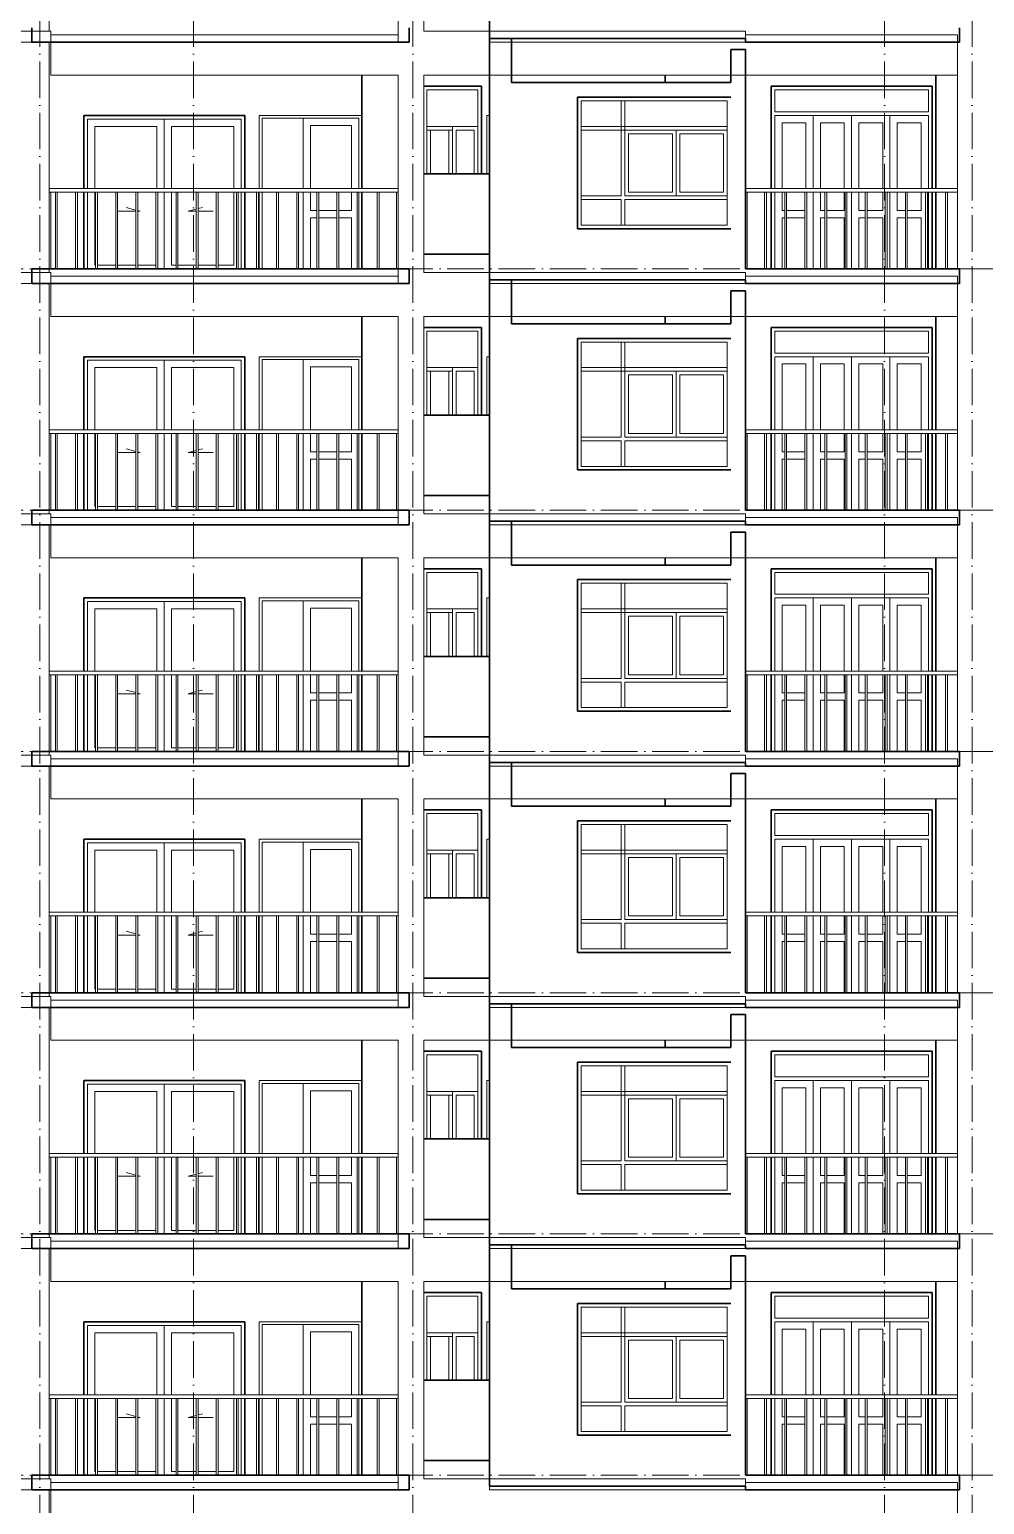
# Model space of a CAD drawing. Header units: millimetres. Extents: x -8482 to 130249, y -7482 to 93550.
# Drawn here: x 6207 to 19267, y 21500 to 41675 of the extents above; entities that cross this region are included whole.
import ezdxf

# ---------------------------------------------------------------- set-up
doc = ezdxf.new("R2010")
doc.units = ezdxf.units.MM
doc.linetypes.add('Grid Line', pattern=[14, 10, -2, 0, -2])
for name, color, linetype, lineweight in [('CUA', 31, 'Continuous', 9), ('NET CAT', 3, 'Continuous', 5), ('NET CATConcrete', 3, 'Continuous', 5), ('NET THAY 1', 41, 'Continuous', 5), ('NET THAY 2', 55, 'Continuous', 5), ('NET-THAY', 2, 'Continuous', 9), ('TRUC', 225, 'Continuous', 5)]:
    doc.layers.add(name, color=color, linetype=linetype, lineweight=lineweight)

# ---------------------------------------------------------------- blocks, each defined once
blk = doc.blocks.new('Railing - 25mm-77671-MẶT ĐỨNG TRỤC A-Q')
at = {"layer": 'NET THAY 2', "color": 90, "lineweight": 9}
for p, q in [((6562, 21900), (6562, 22950)), ((6587, 22950), (6587, 21900))]:
    blk.add_line(p, q, dxfattribs=at)
blk = doc.blocks.new('Railing - 25mm-V296-MẶT ĐỨNG TRỤC A-Q')
at = {"layer": 'NET THAY 2', "color": 90, "lineweight": 9}
blk.add_line((6500, 22950), (6500, 21900), dxfattribs=at)
blk = doc.blocks.new('Railing - 25mm-V297-MẶT ĐỨNG TRỤC A-Q')
at = {"layer": 'NET THAY 2', "color": 90, "lineweight": 9}
blk.add_line((11225, 21900), (11225, 22950), dxfattribs=at)
blk = doc.blocks.new('Railing - Railing-4652-MẶT ĐỨNG TRỤC A-Q')
for name, p in [('Railing - 25mm-V296-MẶT ĐỨNG TRỤC A-Q', (0, 0)), ('Railing - 25mm-77671-MẶT ĐỨNG TRỤC A-Q', (0, 0)), ('Railing - 25mm-77671-MẶT ĐỨNG TRỤC A-Q', (275, 0)), ('Railing - 25mm-77671-MẶT ĐỨNG TRỤC A-Q', (550, 0)), ('Railing - 25mm-77671-MẶT ĐỨNG TRỤC A-Q', (825, 0)), ('Railing - 25mm-77671-MẶT ĐỨNG TRỤC A-Q', (1100, 0)), ('Railing - 25mm-77671-MẶT ĐỨNG TRỤC A-Q', (1375, 0)), ('Railing - 25mm-77671-MẶT ĐỨNG TRỤC A-Q', (1650, 0)), ('Railing - 25mm-77671-MẶT ĐỨNG TRỤC A-Q', (1925, 0)), ('Railing - 25mm-77671-MẶT ĐỨNG TRỤC A-Q', (2200, 0)), ('Railing - 25mm-77671-MẶT ĐỨNG TRỤC A-Q', (2475, 0)), ('Railing - 25mm-77671-MẶT ĐỨNG TRỤC A-Q', (2750, 0)), ('Railing - 25mm-77671-MẶT ĐỨNG TRỤC A-Q', (3025, 0)), ('Railing - 25mm-77671-MẶT ĐỨNG TRỤC A-Q', (3300, 0)), ('Railing - 25mm-77671-MẶT ĐỨNG TRỤC A-Q', (3575, 0)), ('Railing - 25mm-77671-MẶT ĐỨNG TRỤC A-Q', (3850, 0)), ('Railing - 25mm-77671-MẶT ĐỨNG TRỤC A-Q', (4125, 0)), ('Railing - 25mm-77671-MẶT ĐỨNG TRỤC A-Q', (4400, 0)), ('Railing - 25mm-V297-MẶT ĐỨNG TRỤC A-Q', (0, 0))]:
    blk.add_blockref(name, p)
blk = doc.blocks.new('Top Rail Type - Top Rail_Internal_-4653-MẶT ĐỨNG TRỤC A-Q')
at = {"layer": 'NET THAY 1', "color": 90, "lineweight": 9}
for p, q in [((11250, 23000), (6475, 23000)), ((6475, 22950), (11250, 22950))]:
    blk.add_line(p, q, dxfattribs=at)
blk = doc.blocks.new('CUA SAN PHOI LUA - CUA SAN PHOI LUA-163518-MẶT ĐỨNG TRỤC A-Q')
at = {"layer": 'CUA', "color": 90}
for p, q in [((9350, 24000), (9350, 23000)), ((10750, 24000), (9350, 24000)), ((9390, 23960), (9390, 23000)), ((9390, 23960), (10710, 23960)), ((9950, 23000), (9950, 23960)), ((10050, 23860), (10610, 23860)), ((10050, 23860), (10050, 23000)), ((10610, 23000), (10610, 23860)), ((10710, 23960), (10710, 23000)), ((9350, 22950), (9350, 21900)), ((9390, 22950), (9390, 21900)), ((9950, 21900), (9950, 22950)), ((10050, 22950), (10050, 22700)), ((10610, 22700), (10610, 22950)), ((10050, 22700), (10137, 22700)), ((10050, 22600), (10050, 21900)), ((10137, 22600), (10050, 22600)), ((10162, 22700), (10412, 22700)), ((10412, 22600), (10162, 22600)), ((10437, 22700), (10610, 22700)), ((10610, 22600), (10437, 22600)), ((10610, 21900), (10610, 22600))]:
    blk.add_line(p, q, dxfattribs=at)
blk = doc.blocks.new('CUA LO GIA _LUA_ - CUA LO GIA _LUA_-78615-MẶT ĐỨNG TRỤC A-Q')
at = {"layer": 'CUA', "color": 90}
for p, q in [((9150, 24000), (6950, 24000)), ((6950, 23000), (6950, 24000)), ((8050, 23950), (7000, 23950)), ((7000, 23000), (7000, 23950)), ((7000, 23950), (7000, 23000)), ((7000, 23950), (9100, 23950)), ((7100, 23850), (7100, 23000)), ((7100, 23850), (7950, 23850)), ((7950, 23000), (7950, 23850)), ((8050, 23950), (8050, 23000)), ((8150, 23850), (9000, 23850)), ((8150, 23850), (8150, 23000)), ((9000, 23000), (9000, 23850)), ((9100, 23000), (9100, 23950)), ((9150, 24000), (9150, 23000)), ((6950, 21900), (6950, 22950)), ((7000, 21900), (7000, 22950)), ((7000, 22950), (7000, 21900)), ((7100, 22950), (7100, 21950)), ((8050, 22950), (8050, 21900)), ((8150, 22950), (8150, 21950)), ((9000, 21950), (9000, 22950)), ((9100, 21900), (9100, 22950)), ((9150, 22950), (9150, 21900)), ((7382, 22689), (7387, 22689)), ((7412, 22689), (7662, 22689)), ((7662, 22705), (7529, 22740)), ((7722, 22689), (7687, 22698)), ((7687, 22689), (7722, 22689)), ((8378, 22689), (8487, 22718)), ((8487, 22689), (8378, 22689)), ((8512, 22725), (8571, 22740)), ((8718, 22689), (8512, 22689)), ((7100, 21950), (7112, 21950)), ((7137, 21950), (7387, 21950)), ((7412, 21950), (7662, 21950)), ((7687, 21950), (7937, 21950)), ((8150, 21950), (8212, 21950)), ((8237, 21950), (8487, 21950)), ((8512, 21950), (8762, 21950)), ((8787, 21950), (9000, 21950))]:
    blk.add_line(p, q, dxfattribs=at)
blk = doc.blocks.new('CUA LO GIA - DB6-V300-MẶT ĐỨNG TRỤC A-Q')
at = {"layer": 'CUA', "color": 90}
for p, q in [((18550, 24400), (16350, 24400)), ((16350, 24400), (16350, 23000)), ((16400, 24050), (16400, 24350)), ((16400, 24350), (18500, 24350)), ((18500, 24350), (18500, 24050)), ((18550, 23000), (18550, 24400)), ((18500, 24050), (16400, 24050)), ((16400, 24000), (18500, 24000)), ((16400, 23000), (16400, 24000)), ((16500, 23900), (16500, 23000)), ((16500, 23900), (16825, 23900)), ((16825, 23000), (16825, 23900)), ((16925, 23000), (16925, 24000)), ((17450, 24000), (16925, 24000)), ((17025, 23900), (17350, 23900)), ((17025, 23900), (17025, 23000)), ((17350, 23000), (17350, 23900)), ((17450, 24000), (17450, 23000)), ((17975, 24000), (17450, 24000)), ((17450, 23000), (17450, 24000)), ((17550, 23900), (17550, 23000)), ((17550, 23900), (17875, 23900)), ((17875, 23000), (17875, 23900)), ((17975, 24000), (17975, 23000)), ((18075, 23900), (18400, 23900)), ((18075, 23900), (18075, 23000)), ((18400, 23000), (18400, 23900)), ((18500, 24000), (18500, 23000)), ((16350, 22950), (16350, 21900)), ((16400, 21900), (16400, 22950)), ((16500, 22950), (16500, 22700)), ((16925, 21900), (16925, 22950)), ((17025, 22950), (17025, 22700)), ((17350, 22700), (17350, 22950)), ((17450, 22950), (17450, 21900)), ((17450, 21900), (17450, 22950)), ((17550, 22950), (17550, 22700)), ((17875, 22700), (17875, 22950)), ((17975, 22950), (17975, 21900)), ((18075, 22950), (18075, 22700)), ((18400, 22700), (18400, 22950)), ((18500, 22950), (18500, 21900)), ((18550, 21900), (18550, 22950)), ((16500, 22700), (16536, 22700)), ((16536, 22600), (16500, 22600)), ((16500, 22600), (16500, 21900)), ((16561, 22700), (16811, 22700)), ((16811, 22600), (16561, 22600)), ((17025, 22700), (17086, 22700)), ((17025, 22600), (17025, 21900)), ((17086, 22600), (17025, 22600)), ((17111, 22700), (17350, 22700)), ((17350, 22600), (17111, 22600)), ((17350, 21900), (17350, 22600)), ((17550, 22700), (17636, 22700)), ((17636, 22600), (17550, 22600)), ((17550, 22600), (17550, 21900)), ((17661, 22700), (17875, 22700)), ((17875, 22600), (17661, 22600)), ((17875, 21900), (17875, 22600)), ((18075, 22700), (18186, 22700)), ((18075, 22600), (18075, 21900)), ((18186, 22600), (18075, 22600)), ((18211, 22700), (18400, 22700)), ((18400, 22600), (18211, 22600)), ((18400, 21900), (18400, 22600))]:
    blk.add_line(p, q, dxfattribs=at)
blk = doc.blocks.new('X-PHONG NGU 2 - X-PHONG NGU 2_Recovery_-201132-MẶT ĐỨNG TRỤC A-Q')
at = {"layer": 'CUA', "color": 90}
for p, q in [((13750, 24200), (15750, 24200)), ((13750, 24200), (13750, 22500)), ((14350, 24200), (14300, 24200)), ((14300, 22900), (14300, 24200)), ((14350, 24200), (14350, 22900)), ((15750, 22500), (15750, 24200)), ((15750, 23850), (13750, 23850)), ((13750, 23850), (13750, 23800)), ((15750, 23800), (15750, 23850)), ((13750, 23800), (15750, 23800)), ((14400, 23750), (14400, 22950)), ((14400, 23750), (15000, 23750)), ((15000, 22950), (15000, 23750)), ((15050, 22900), (15050, 23800)), ((15750, 23800), (15050, 23800)), ((15100, 23750), (15700, 23750)), ((15100, 23750), (15100, 22950)), ((15700, 22950), (15700, 23750)), ((15750, 23800), (15750, 22900)), ((13750, 22900), (14300, 22900)), ((13750, 22850), (13750, 22900)), ((14300, 22850), (13750, 22850)), ((14300, 22500), (14300, 22850)), ((14350, 22900), (15750, 22900)), ((14350, 22850), (14350, 22500)), ((15750, 22850), (14350, 22850)), ((14400, 22950), (15000, 22950)), ((15750, 22900), (15050, 22900)), ((15100, 22950), (15700, 22950)), ((15750, 22900), (15750, 22850)), ((13750, 22500), (15750, 22500)), ((14350, 22500), (14300, 22500))]:
    blk.add_line(p, q, dxfattribs=at)
blk = doc.blocks.new('X-PHONG NGU 1 - X-PHONG NGU 850-201135-MẶT ĐỨNG TRỤC A-Q')
at = {"layer": 'CUA', "color": 90}
for p, q in [((12390, 24400), (11600, 24400)), ((11640, 24350), (11640, 23200)), ((11640, 24350), (12340, 24350)), ((12340, 23200), (12340, 24350)), ((12390, 24400), (12390, 23200)), ((11640, 23850), (11990, 23850)), ((11990, 23200), (11990, 23850)), ((12340, 23850), (11990, 23850)), ((12340, 23850), (12340, 23200)), ((11640, 23800), (11990, 23800)), ((11690, 23800), (11690, 23200)), ((11690, 23800), (11940, 23800)), ((11940, 23200), (11940, 23800)), ((12040, 23800), (12290, 23800)), ((12040, 23800), (12040, 23200)), ((12290, 23200), (12290, 23800))]:
    blk.add_line(p, q, dxfattribs=at)
blk = doc.blocks.new('Railing - 25mm-V301-MẶT ĐỨNG TRỤC A-Q')
at = {"layer": 'NET THAY 2', "color": 90, "lineweight": 9}
for p, q in [((18736, 21900), (18736, 22950)), ((18761, 21900), (18761, 22950))]:
    blk.add_line(p, q, dxfattribs=at)
blk = doc.blocks.new('Railing - 25mm-V302-MẶT ĐỨNG TRỤC A-Q')
at = {"layer": 'NET THAY 2', "color": 90, "lineweight": 9}
blk.add_line((16024, 21900), (16024, 22950), dxfattribs=at)
blk = doc.blocks.new('Railing - Railing-227129-MẶT ĐỨNG TRỤC A-Q')
for name, p in [('Railing - 25mm-V302-MẶT ĐỨNG TRỤC A-Q', (0, 0)), ('Railing - 25mm-V301-MẶT ĐỨNG TRỤC A-Q', (-2475, 0)), ('Railing - 25mm-V301-MẶT ĐỨNG TRỤC A-Q', (-2200, 0)), ('Railing - 25mm-V301-MẶT ĐỨNG TRỤC A-Q', (-1925, 0)), ('Railing - 25mm-V301-MẶT ĐỨNG TRỤC A-Q', (-1650, 0)), ('Railing - 25mm-V301-MẶT ĐỨNG TRỤC A-Q', (-1375, 0)), ('Railing - 25mm-V301-MẶT ĐỨNG TRỤC A-Q', (-1100, 0)), ('Railing - 25mm-V301-MẶT ĐỨNG TRỤC A-Q', (-825, 0)), ('Railing - 25mm-V301-MẶT ĐỨNG TRỤC A-Q', (-550, 0)), ('Railing - 25mm-V301-MẶT ĐỨNG TRỤC A-Q', (-275, 0)), ('Railing - 25mm-V301-MẶT ĐỨNG TRỤC A-Q', (0, 0))]:
    blk.add_blockref(name, p)
blk = doc.blocks.new('Top Rail Type - Top Rail_Internal_-227130-MẶT ĐỨNG TRỤC A-Q')
at = {"layer": 'NET THAY 1', "color": 90, "lineweight": 9}
for p, q in [((18900, 23000), (16000, 23000)), ((18900, 22950), (16000, 22950))]:
    blk.add_line(p, q, dxfattribs=at)
blk = doc.blocks.new('CUA SAN PHOI LUA - CUA SAN PHOI LUA-201133-MẶT ĐỨNG TRỤC A-Q')
at = {"layer": 'CUA', "color": 90}
for p in [(12460, 23200), (12500, 24000)]:
    blk.add_line(p, (12460, 24000), dxfattribs=at)
blk = doc.blocks.new('ALC1807-ASCENT PLAZA-TANG DIEN HINH-TANG 5_rvt-1-MẶT ĐỨNG TRỤC A-Q')
at = {"layer": 'NET-THAY', "color": 50, "lineweight": 35}
for p, q in [((12800, 25050), (12500, 25050)), ((12500, 25050), (12500, 21750)), ((12800, 24450), (12800, 25050)), ((15800, 24450), (15800, 24900)), ((15800, 24900), (16000, 24900)), ((16000, 24900), (16000, 21900)), ((10750, 23000), (10750, 24550)), ((15800, 24450), (12800, 24450)), ((14900, 24450), (14900, 24550)), ((18600, 24550), (18600, 23000)), ((11600, 24400), (12390, 24400)), ((12390, 24400), (12390, 23200)), ((13700, 22450), (13700, 24250)), ((13700, 24250), (15800, 24250)), ((16350, 23000), (16350, 24400)), ((16350, 24400), (18550, 24400)), ((18550, 24400), (18550, 23000)), ((6950, 23000), (6950, 24000)), ((6950, 24000), (9150, 24000)), ((9150, 24000), (9150, 23000)), ((12500, 23200), (11600, 23200)), ((6950, 21900), (6950, 22950)), ((9150, 22950), (9150, 21900)), ((10750, 21900), (10750, 22950)), ((16350, 21900), (16350, 22950)), ((18550, 22950), (18550, 21900)), ((18600, 22950), (18600, 21900)), ((15800, 22450), (13700, 22450)), ((12500, 22100), (11600, 22100)), ((11400, 21900), (6240, 21900)), ((6240, 21900), (6240, 21700)), ((11400, 21700), (11400, 21900)), ((18925, 21900), (16000, 21900)), ((18925, 21700), (18925, 21900)), ((6240, 21700), (11400, 21700)), ((12500, 21750), (12800, 21750)), ((12800, 21750), (15800, 21750)), ((16000, 21750), (15800, 21750)), ((16000, 21750), (16000, 21700)), ((16000, 21700), (18925, 21700))]:
    blk.add_line(p, q, dxfattribs=at)
at = {"color": 50, "lineweight": 35}
for name in ['X-PHONG NGU 1 - X-PHONG NGU 850-201135-MẶT ĐỨNG TRỤC A-Q', 'CUA LO GIA - DB6-V300-MẶT ĐỨNG TRỤC A-Q', 'X-PHONG NGU 2 - X-PHONG NGU 2_Recovery_-201132-MẶT ĐỨNG TRỤC A-Q', 'CUA LO GIA _LUA_ - CUA LO GIA _LUA_-78615-MẶT ĐỨNG TRỤC A-Q', 'CUA SAN PHOI LUA - CUA SAN PHOI LUA-163518-MẶT ĐỨNG TRỤC A-Q', 'CUA SAN PHOI LUA - CUA SAN PHOI LUA-201133-MẶT ĐỨNG TRỤC A-Q', 'Top Rail Type - Top Rail_Internal_-4653-MẶT ĐỨNG TRỤC A-Q', 'Top Rail Type - Top Rail_Internal_-227130-MẶT ĐỨNG TRỤC A-Q', 'Railing - Railing-4652-MẶT ĐỨNG TRỤC A-Q', 'Railing - Railing-227129-MẶT ĐỨNG TRỤC A-Q']:
    blk.add_blockref(name, (0, 0), dxfattribs=at)
blk = doc.blocks.new('Railing - Railing-V310-MẶT ĐỨNG TRỤC A-Q')
for name, p in [('Railing - 25mm-V296-MẶT ĐỨNG TRỤC A-Q', (0, 3300)), ('Railing - 25mm-77671-MẶT ĐỨNG TRỤC A-Q', (0, 3300)), ('Railing - 25mm-77671-MẶT ĐỨNG TRỤC A-Q', (275, 3300)), ('Railing - 25mm-77671-MẶT ĐỨNG TRỤC A-Q', (550, 3300)), ('Railing - 25mm-77671-MẶT ĐỨNG TRỤC A-Q', (825, 3300)), ('Railing - 25mm-77671-MẶT ĐỨNG TRỤC A-Q', (1100, 3300)), ('Railing - 25mm-77671-MẶT ĐỨNG TRỤC A-Q', (1375, 3300)), ('Railing - 25mm-77671-MẶT ĐỨNG TRỤC A-Q', (1650, 3300)), ('Railing - 25mm-77671-MẶT ĐỨNG TRỤC A-Q', (1925, 3300)), ('Railing - 25mm-77671-MẶT ĐỨNG TRỤC A-Q', (2200, 3300)), ('Railing - 25mm-77671-MẶT ĐỨNG TRỤC A-Q', (2475, 3300)), ('Railing - 25mm-77671-MẶT ĐỨNG TRỤC A-Q', (2750, 3300)), ('Railing - 25mm-77671-MẶT ĐỨNG TRỤC A-Q', (3025, 3300)), ('Railing - 25mm-77671-MẶT ĐỨNG TRỤC A-Q', (3300, 3300)), ('Railing - 25mm-77671-MẶT ĐỨNG TRỤC A-Q', (3575, 3300)), ('Railing - 25mm-77671-MẶT ĐỨNG TRỤC A-Q', (3850, 3300)), ('Railing - 25mm-77671-MẶT ĐỨNG TRỤC A-Q', (4125, 3300)), ('Railing - 25mm-77671-MẶT ĐỨNG TRỤC A-Q', (4400, 3300)), ('Railing - 25mm-V297-MẶT ĐỨNG TRỤC A-Q', (0, 3300))]:
    blk.add_blockref(name, p)
blk = doc.blocks.new('Railing - Railing-V311-MẶT ĐỨNG TRỤC A-Q')
for name, p in [('Railing - 25mm-V302-MẶT ĐỨNG TRỤC A-Q', (0, 3300)), ('Railing - 25mm-V301-MẶT ĐỨNG TRỤC A-Q', (-2475, 3300)), ('Railing - 25mm-V301-MẶT ĐỨNG TRỤC A-Q', (-2200, 3300)), ('Railing - 25mm-V301-MẶT ĐỨNG TRỤC A-Q', (-1925, 3300)), ('Railing - 25mm-V301-MẶT ĐỨNG TRỤC A-Q', (-1650, 3300)), ('Railing - 25mm-V301-MẶT ĐỨNG TRỤC A-Q', (-1375, 3300)), ('Railing - 25mm-V301-MẶT ĐỨNG TRỤC A-Q', (-1100, 3300)), ('Railing - 25mm-V301-MẶT ĐỨNG TRỤC A-Q', (-825, 3300)), ('Railing - 25mm-V301-MẶT ĐỨNG TRỤC A-Q', (-550, 3300)), ('Railing - 25mm-V301-MẶT ĐỨNG TRỤC A-Q', (-275, 3300)), ('Railing - 25mm-V301-MẶT ĐỨNG TRỤC A-Q', (0, 3300))]:
    blk.add_blockref(name, p)
blk = doc.blocks.new('ALC1807-ASCENT PLAZA-TANG DIEN HINH-TANG 5_rvt-2-MẶT ĐỨNG TRỤC A-Q')
at = {"layer": 'NET-THAY', "color": 50, "lineweight": 35}
for p, q in [((12800, 28350), (12500, 28350)), ((12500, 28350), (12500, 25050)), ((12800, 27750), (12800, 28350)), ((15800, 27750), (15800, 28200)), ((15800, 28200), (16000, 28200)), ((16000, 28200), (16000, 25200)), ((10750, 26300), (10750, 27850)), ((14900, 27750), (14900, 27850)), ((18600, 27850), (18600, 26300)), ((11600, 27700), (12390, 27700)), ((12390, 27700), (12390, 26500)), ((15800, 27750), (12800, 27750)), ((16350, 26300), (16350, 27700)), ((16350, 27700), (18550, 27700)), ((18550, 27700), (18550, 26300)), ((13700, 25750), (13700, 27550)), ((13700, 27550), (15800, 27550)), ((6950, 26300), (6950, 27300)), ((6950, 27300), (9150, 27300)), ((9150, 27300), (9150, 26300)), ((12500, 26500), (11600, 26500)), ((6950, 25200), (6950, 26250)), ((9150, 26250), (9150, 25200)), ((10750, 25200), (10750, 26250)), ((16350, 25200), (16350, 26250)), ((18550, 26250), (18550, 25200)), ((18600, 26250), (18600, 25200)), ((15800, 25750), (13700, 25750)), ((12500, 25400), (11600, 25400)), ((11400, 25200), (6240, 25200)), ((6240, 25200), (6240, 25000)), ((11400, 25000), (11400, 25200)), ((12500, 25050), (12800, 25050)), ((12800, 25050), (15800, 25050)), ((16000, 25050), (15800, 25050)), ((18925, 25200), (16000, 25200)), ((16000, 25050), (16000, 25000)), ((18925, 25000), (18925, 25200)), ((6240, 25000), (11400, 25000)), ((16000, 25000), (18925, 25000))]:
    blk.add_line(p, q, dxfattribs=at)
at = {"color": 50, "lineweight": 35}
for name, p in [('X-PHONG NGU 1 - X-PHONG NGU 850-201135-MẶT ĐỨNG TRỤC A-Q', (0, 3300)), ('CUA LO GIA - DB6-V300-MẶT ĐỨNG TRỤC A-Q', (0, 3300)), ('X-PHONG NGU 2 - X-PHONG NGU 2_Recovery_-201132-MẶT ĐỨNG TRỤC A-Q', (0, 3300)), ('CUA LO GIA _LUA_ - CUA LO GIA _LUA_-78615-MẶT ĐỨNG TRỤC A-Q', (0, 3300)), ('CUA SAN PHOI LUA - CUA SAN PHOI LUA-163518-MẶT ĐỨNG TRỤC A-Q', (0, 3300)), ('CUA SAN PHOI LUA - CUA SAN PHOI LUA-201133-MẶT ĐỨNG TRỤC A-Q', (0, 3300)), ('Top Rail Type - Top Rail_Internal_-4653-MẶT ĐỨNG TRỤC A-Q', (0, 3300)), ('Railing - Railing-V310-MẶT ĐỨNG TRỤC A-Q', (0, 0)), ('Top Rail Type - Top Rail_Internal_-227130-MẶT ĐỨNG TRỤC A-Q', (0, 3300)), ('Railing - Railing-V311-MẶT ĐỨNG TRỤC A-Q', (0, 0))]:
    blk.add_blockref(name, p, dxfattribs=at)
blk = doc.blocks.new('ALC1807-ASCENT PLAZA-TANG DIEN HINH-TANG 5_rvt-3-MẶT ĐỨNG TRỤC A-Q')
at = {"layer": 'NET-THAY', "color": 50, "lineweight": 35}
for p, q in [((12800, 31650), (12500, 31650)), ((12500, 31650), (12500, 28350)), ((12800, 31050), (12800, 31650)), ((15800, 31050), (15800, 31500)), ((15800, 31500), (16000, 31500)), ((16000, 31500), (16000, 28500)), ((10750, 29600), (10750, 31150)), ((14900, 31050), (14900, 31150)), ((18600, 31150), (18600, 29600)), ((11600, 31000), (12390, 31000)), ((12390, 31000), (12390, 29800)), ((15800, 31050), (12800, 31050)), ((16350, 29600), (16350, 31000)), ((16350, 31000), (18550, 31000)), ((18550, 31000), (18550, 29600)), ((13700, 29050), (13700, 30850)), ((13700, 30850), (15800, 30850)), ((6950, 29600), (6950, 30600)), ((6950, 30600), (9150, 30600)), ((9150, 30600), (9150, 29600)), ((12500, 29800), (11600, 29800)), ((6950, 28500), (6950, 29550)), ((9150, 29550), (9150, 28500)), ((10750, 28500), (10750, 29550)), ((16350, 28500), (16350, 29550)), ((18550, 29550), (18550, 28500)), ((18600, 29550), (18600, 28500)), ((15800, 29050), (13700, 29050)), ((12500, 28700), (11600, 28700)), ((11400, 28500), (6240, 28500)), ((6240, 28500), (6240, 28300)), ((11400, 28300), (11400, 28500)), ((18925, 28500), (16000, 28500)), ((18925, 28300), (18925, 28500)), ((6240, 28300), (11400, 28300)), ((12500, 28350), (12800, 28350)), ((12800, 28350), (15800, 28350)), ((16000, 28350), (15800, 28350)), ((16000, 28350), (16000, 28300)), ((16000, 28300), (18925, 28300))]:
    blk.add_line(p, q, dxfattribs=at)
at = {"color": 50, "lineweight": 35}
for name, p in [('X-PHONG NGU 1 - X-PHONG NGU 850-201135-MẶT ĐỨNG TRỤC A-Q', (0, 6600)), ('CUA LO GIA - DB6-V300-MẶT ĐỨNG TRỤC A-Q', (0, 6600)), ('X-PHONG NGU 2 - X-PHONG NGU 2_Recovery_-201132-MẶT ĐỨNG TRỤC A-Q', (0, 6600)), ('CUA LO GIA _LUA_ - CUA LO GIA _LUA_-78615-MẶT ĐỨNG TRỤC A-Q', (0, 6600)), ('CUA SAN PHOI LUA - CUA SAN PHOI LUA-163518-MẶT ĐỨNG TRỤC A-Q', (0, 6600)), ('CUA SAN PHOI LUA - CUA SAN PHOI LUA-201133-MẶT ĐỨNG TRỤC A-Q', (0, 6600)), ('Top Rail Type - Top Rail_Internal_-4653-MẶT ĐỨNG TRỤC A-Q', (0, 6600)), ('Railing - Railing-V310-MẶT ĐỨNG TRỤC A-Q', (0, 3300)), ('Top Rail Type - Top Rail_Internal_-227130-MẶT ĐỨNG TRỤC A-Q', (0, 6600)), ('Railing - Railing-V311-MẶT ĐỨNG TRỤC A-Q', (0, 3300))]:
    blk.add_blockref(name, p, dxfattribs=at)
blk = doc.blocks.new('ALC1807-ASCENT PLAZA-TANG DIEN HINH-TANG 5_rvt-4-MẶT ĐỨNG TRỤC A-Q')
at = {"layer": 'NET-THAY', "color": 50, "lineweight": 35}
for p, q in [((12800, 34950), (12500, 34950)), ((12500, 34950), (12500, 31650)), ((12800, 34350), (12800, 34950)), ((15800, 34350), (15800, 34800)), ((15800, 34800), (16000, 34800)), ((16000, 34800), (16000, 31800)), ((10750, 32900), (10750, 34450)), ((11600, 34300), (12390, 34300)), ((12390, 34300), (12390, 33100)), ((15800, 34350), (12800, 34350)), ((14900, 34350), (14900, 34450)), ((16350, 32900), (16350, 34300)), ((16350, 34300), (18550, 34300)), ((18550, 34300), (18550, 32900)), ((18600, 34450), (18600, 32900)), ((13700, 32350), (13700, 34150)), ((13700, 34150), (15800, 34150)), ((6950, 32900), (6950, 33900)), ((6950, 33900), (9150, 33900)), ((9150, 33900), (9150, 32900)), ((12500, 33100), (11600, 33100)), ((6950, 31800), (6950, 32850)), ((9150, 32850), (9150, 31800)), ((10750, 31800), (10750, 32850)), ((16350, 31800), (16350, 32850)), ((18550, 32850), (18550, 31800)), ((18600, 32850), (18600, 31800)), ((15800, 32350), (13700, 32350)), ((12500, 32000), (11600, 32000)), ((11400, 31800), (6240, 31800)), ((6240, 31800), (6240, 31600)), ((11400, 31600), (11400, 31800)), ((18925, 31800), (16000, 31800)), ((18925, 31600), (18925, 31800)), ((6240, 31600), (11400, 31600)), ((12500, 31650), (12800, 31650)), ((12800, 31650), (15800, 31650)), ((16000, 31650), (15800, 31650)), ((16000, 31650), (16000, 31600)), ((16000, 31600), (18925, 31600))]:
    blk.add_line(p, q, dxfattribs=at)
at = {"color": 50, "lineweight": 35}
for name, p in [('X-PHONG NGU 1 - X-PHONG NGU 850-201135-MẶT ĐỨNG TRỤC A-Q', (0, 9900)), ('CUA LO GIA - DB6-V300-MẶT ĐỨNG TRỤC A-Q', (0, 9900)), ('X-PHONG NGU 2 - X-PHONG NGU 2_Recovery_-201132-MẶT ĐỨNG TRỤC A-Q', (0, 9900)), ('CUA LO GIA _LUA_ - CUA LO GIA _LUA_-78615-MẶT ĐỨNG TRỤC A-Q', (0, 9900)), ('CUA SAN PHOI LUA - CUA SAN PHOI LUA-163518-MẶT ĐỨNG TRỤC A-Q', (0, 9900)), ('CUA SAN PHOI LUA - CUA SAN PHOI LUA-201133-MẶT ĐỨNG TRỤC A-Q', (0, 9900)), ('Top Rail Type - Top Rail_Internal_-4653-MẶT ĐỨNG TRỤC A-Q', (0, 9900)), ('Top Rail Type - Top Rail_Internal_-227130-MẶT ĐỨNG TRỤC A-Q', (0, 9900)), ('Railing - Railing-V310-MẶT ĐỨNG TRỤC A-Q', (0, 6600)), ('Railing - Railing-V311-MẶT ĐỨNG TRỤC A-Q', (0, 6600))]:
    blk.add_blockref(name, p, dxfattribs=at)
blk = doc.blocks.new('ALC1807-ASCENT PLAZA-TANG DIEN HINH-TANG 5_rvt-5-MẶT ĐỨNG TRỤC A-Q')
at = {"layer": 'NET-THAY', "color": 50, "lineweight": 35}
for p, q in [((12800, 38250), (12500, 38250)), ((12500, 38250), (12500, 34950)), ((12800, 37650), (12800, 38250)), ((15800, 37650), (15800, 38100)), ((15800, 38100), (16000, 38100)), ((16000, 38100), (16000, 35100)), ((10750, 36200), (10750, 37750)), ((14900, 37650), (14900, 37750)), ((18600, 37750), (18600, 36200)), ((11600, 37600), (12390, 37600)), ((12390, 37600), (12390, 36400)), ((15800, 37650), (12800, 37650)), ((16350, 36200), (16350, 37600)), ((16350, 37600), (18550, 37600)), ((18550, 37600), (18550, 36200)), ((13700, 35650), (13700, 37450)), ((13700, 37450), (15800, 37450)), ((6950, 36200), (6950, 37200)), ((6950, 37200), (9150, 37200)), ((9150, 37200), (9150, 36200)), ((12500, 36400), (11600, 36400)), ((6950, 35100), (6950, 36150)), ((9150, 36150), (9150, 35100)), ((10750, 35100), (10750, 36150)), ((16350, 35100), (16350, 36150)), ((18550, 36150), (18550, 35100)), ((18600, 36150), (18600, 35100)), ((15800, 35650), (13700, 35650)), ((12500, 35300), (11600, 35300)), ((11400, 35100), (6240, 35100)), ((6240, 35100), (6240, 34900)), ((11400, 34900), (11400, 35100)), ((12500, 34950), (12800, 34950)), ((12800, 34950), (15800, 34950)), ((16000, 34950), (15800, 34950)), ((18925, 35100), (16000, 35100)), ((16000, 34950), (16000, 34900)), ((18925, 34900), (18925, 35100)), ((6240, 34900), (11400, 34900)), ((16000, 34900), (18925, 34900))]:
    blk.add_line(p, q, dxfattribs=at)
at = {"color": 50, "lineweight": 35}
for name, p in [('X-PHONG NGU 1 - X-PHONG NGU 850-201135-MẶT ĐỨNG TRỤC A-Q', (0, 13200)), ('CUA LO GIA - DB6-V300-MẶT ĐỨNG TRỤC A-Q', (0, 13200)), ('X-PHONG NGU 2 - X-PHONG NGU 2_Recovery_-201132-MẶT ĐỨNG TRỤC A-Q', (0, 13200)), ('CUA LO GIA _LUA_ - CUA LO GIA _LUA_-78615-MẶT ĐỨNG TRỤC A-Q', (0, 13200)), ('CUA SAN PHOI LUA - CUA SAN PHOI LUA-163518-MẶT ĐỨNG TRỤC A-Q', (0, 13200)), ('CUA SAN PHOI LUA - CUA SAN PHOI LUA-201133-MẶT ĐỨNG TRỤC A-Q', (0, 13200)), ('Top Rail Type - Top Rail_Internal_-4653-MẶT ĐỨNG TRỤC A-Q', (0, 13200)), ('Railing - Railing-V310-MẶT ĐỨNG TRỤC A-Q', (0, 9900)), ('Top Rail Type - Top Rail_Internal_-227130-MẶT ĐỨNG TRỤC A-Q', (0, 13200)), ('Railing - Railing-V311-MẶT ĐỨNG TRỤC A-Q', (0, 9900))]:
    blk.add_blockref(name, p, dxfattribs=at)
blk = doc.blocks.new('ALC1807-ASCENT PLAZA-TANG DIEN HINH-TANG 5_rvt-6-MẶT ĐỨNG TRỤC A-Q')
at = {"layer": 'NET-THAY', "color": 50, "lineweight": 35}
for p, q in [((12800, 41550), (12500, 41550)), ((12500, 41550), (12500, 38250)), ((12800, 40950), (12800, 41550)), ((15800, 40950), (15800, 41400)), ((15800, 41400), (16000, 41400)), ((16000, 41400), (16000, 38400)), ((10750, 39500), (10750, 41050)), ((14900, 40950), (14900, 41050)), ((18600, 41050), (18600, 39500)), ((11600, 40900), (12390, 40900)), ((12390, 40900), (12390, 39700)), ((15800, 40950), (12800, 40950)), ((16350, 39500), (16350, 40900)), ((16350, 40900), (18550, 40900)), ((18550, 40900), (18550, 39500)), ((13700, 38950), (13700, 40750)), ((13700, 40750), (15800, 40750)), ((6950, 39500), (6950, 40500)), ((6950, 40500), (9150, 40500)), ((9150, 40500), (9150, 39500)), ((12500, 39700), (11600, 39700)), ((6950, 38400), (6950, 39450)), ((9150, 39450), (9150, 38400)), ((10750, 38400), (10750, 39450)), ((16350, 38400), (16350, 39450)), ((18550, 39450), (18550, 38400)), ((18600, 39450), (18600, 38400)), ((15800, 38950), (13700, 38950)), ((12500, 38600), (11600, 38600)), ((11400, 38400), (6240, 38400)), ((6240, 38400), (6240, 38200)), ((11400, 38200), (11400, 38400)), ((18925, 38400), (16000, 38400)), ((18925, 38200), (18925, 38400)), ((6240, 38200), (11400, 38200)), ((12500, 38250), (12800, 38250)), ((12800, 38250), (15800, 38250)), ((16000, 38250), (15800, 38250)), ((16000, 38250), (16000, 38200)), ((16000, 38200), (18925, 38200))]:
    blk.add_line(p, q, dxfattribs=at)
at = {"color": 50, "lineweight": 35}
for name, p in [('X-PHONG NGU 1 - X-PHONG NGU 850-201135-MẶT ĐỨNG TRỤC A-Q', (0, 16500)), ('CUA LO GIA - DB6-V300-MẶT ĐỨNG TRỤC A-Q', (0, 16500)), ('X-PHONG NGU 2 - X-PHONG NGU 2_Recovery_-201132-MẶT ĐỨNG TRỤC A-Q', (0, 16500)), ('CUA LO GIA _LUA_ - CUA LO GIA _LUA_-78615-MẶT ĐỨNG TRỤC A-Q', (0, 16500)), ('CUA SAN PHOI LUA - CUA SAN PHOI LUA-163518-MẶT ĐỨNG TRỤC A-Q', (0, 16500)), ('CUA SAN PHOI LUA - CUA SAN PHOI LUA-201133-MẶT ĐỨNG TRỤC A-Q', (0, 16500)), ('Top Rail Type - Top Rail_Internal_-4653-MẶT ĐỨNG TRỤC A-Q', (0, 16500)), ('Railing - Railing-V310-MẶT ĐỨNG TRỤC A-Q', (0, 13200)), ('Top Rail Type - Top Rail_Internal_-227130-MẶT ĐỨNG TRỤC A-Q', (0, 16500)), ('Railing - Railing-V311-MẶT ĐỨNG TRỤC A-Q', (0, 13200))]:
    blk.add_blockref(name, p, dxfattribs=at)
blk = doc.blocks.new('ALC1807-ASCENT PLAZA-TANG DIEN HINH-TANG 5_rvt-7-MẶT ĐỨNG TRỤC A-Q')
at = {"layer": 'NET-THAY', "color": 50, "lineweight": 35}
for p, q in [((12500, 44850), (12500, 41550)), ((6240, 41700), (6240, 41500)), ((11400, 41500), (11400, 41700)), ((18925, 41500), (18925, 41700)), ((6240, 41500), (11400, 41500)), ((12500, 41550), (12800, 41550)), ((12800, 41550), (15800, 41550)), ((16000, 41550), (15800, 41550)), ((16000, 41550), (16000, 41500)), ((16000, 41500), (18925, 41500))]:
    blk.add_line(p, q, dxfattribs=at)

msp = doc.modelspace()

# ---------------------------------------------------------------- linework, layer by layer
at = {"layer": 'NET CAT'}
for p, q in [((6474.9, 41650), (6474.9, 44800)), ((11249.9, 44350), (11249.9, 41600)), ((11599.9, 44350), (11599.9, 41650)), ((6474.9, 41650), (6174.9, 41650)), ((11249.9, 41600), (11249.9, 41500)), ((6174.9, 41500), (6474.9, 41500)), ((6474.9, 38350), (6474.9, 41500)), ((11249.9, 41050), (11249.9, 38300)), ((11599.9, 41050), (11599.9, 38350)), ((18899.9, 41050), (18899.9, 38400)), ((6474.9, 38350), (6174.9, 38350)), ((6174.9, 38200), (6474.9, 38200)), ((6474.9, 35050), (6474.9, 38200)), ((11249.9, 38300), (11249.9, 38200)), ((11249.9, 37750), (11249.9, 35000)), ((11599.9, 37750), (11599.9, 35050)), ((18899.9, 37750), (18899.9, 35100)), ((6474.9, 35050), (6174.9, 35050)), ((11249.9, 35000), (11249.9, 34900)), ((6174.9, 34900), (6474.9, 34900)), ((6474.9, 31750), (6474.9, 34900)), ((11249.9, 34450), (11249.9, 31700)), ((11599.9, 34450), (11599.9, 31750)), ((18899.9, 34450), (18899.9, 31800)), ((6474.9, 31750), (6174.9, 31750)), ((11249.9, 31700), (11249.9, 31600)), ((6174.9, 31600), (6474.9, 31600)), ((6474.9, 28450), (6474.9, 31600)), ((11249.9, 31150), (11249.9, 28400)), ((11599.9, 31150), (11599.9, 28450)), ((18899.9, 31150), (18899.9, 28500)), ((6474.9, 28450), (6174.9, 28450)), ((6174.9, 28300), (6474.9, 28300)), ((6474.9, 25150), (6474.9, 28300)), ((11249.9, 28400), (11249.9, 28300)), ((11249.9, 27850), (11249.9, 25100)), ((11599.9, 27850), (11599.9, 25150)), ((18899.9, 27850), (18899.9, 25200)), ((6474.9, 25150), (6174.9, 25150)), ((11249.9, 25100), (11249.9, 25000)), ((6174.9, 25000), (6474.9, 25000)), ((6474.9, 21850), (6474.9, 25000)), ((11249.9, 24550), (11249.9, 21800)), ((11599.9, 24550), (11599.9, 21850)), ((18899.9, 24550), (18899.9, 21900)), ((6474.9, 21850), (6174.9, 21850)), ((11249.9, 21800), (11249.9, 21700)), ((6174.9, 21700), (6474.9, 21700)), ((6474.9, 18550), (6474.9, 21700))]:
    msp.add_line(p, q, dxfattribs=at)
at = {"layer": 'NET CATConcrete'}
for p, q in [((11599.9, 41650), (12499.9, 41650)), ((12499.9, 41500), (12499.9, 41650)), ((11249.9, 41500), (6499.9, 41500)), ((6499.9, 41500), (6499.9, 41050)), ((15999.9, 41500), (12499.9, 41500)), ((18899.9, 41500), (15999.9, 41500)), ((18899.9, 41050), (18899.9, 41500)), ((11249.9, 41050), (6499.9, 41050)), ((11599.9, 41050), (15999.9, 41050)), ((18899.9, 41050), (15999.9, 41050)), ((11599.9, 38350), (12499.9, 38350)), ((12499.9, 38200), (12499.9, 38350)), ((11249.9, 38200), (6499.9, 38200)), ((6499.9, 38200), (6499.9, 37750)), ((15999.9, 38200), (12499.9, 38200)), ((18899.9, 38200), (15999.9, 38200)), ((18899.9, 37750), (18899.9, 38200)), ((11249.9, 37750), (6499.9, 37750)), ((11599.9, 37750), (15999.9, 37750)), ((18899.9, 37750), (15999.9, 37750)), ((11599.9, 35050), (12499.9, 35050)), ((12499.9, 34900), (12499.9, 35050)), ((11249.9, 34900), (6499.9, 34900)), ((6499.9, 34900), (6499.9, 34450)), ((15999.9, 34900), (12499.9, 34900)), ((18899.9, 34900), (15999.9, 34900)), ((18899.9, 34450), (18899.9, 34900)), ((11249.9, 34450), (6499.9, 34450)), ((11599.9, 34450), (15999.9, 34450)), ((18899.9, 34450), (15999.9, 34450)), ((11599.9, 31750), (12499.9, 31750)), ((12499.9, 31600), (12499.9, 31750)), ((11249.9, 31600), (6499.9, 31600)), ((6499.9, 31600), (6499.9, 31150)), ((15999.9, 31600), (12499.9, 31600)), ((18899.9, 31600), (15999.9, 31600)), ((18899.9, 31150), (18899.9, 31600)), ((11249.9, 31150), (6499.9, 31150)), ((11599.9, 31150), (15999.9, 31150)), ((18899.9, 31150), (15999.9, 31150)), ((11599.9, 28450), (12499.9, 28450)), ((12499.9, 28300), (12499.9, 28450)), ((11249.9, 28300), (6499.9, 28300)), ((6499.9, 28300), (6499.9, 27850)), ((15999.9, 28300), (12499.9, 28300)), ((18899.9, 28300), (15999.9, 28300)), ((18899.9, 27850), (18899.9, 28300)), ((11249.9, 27850), (6499.9, 27850)), ((11599.9, 27850), (15999.9, 27850)), ((18899.9, 27850), (15999.9, 27850)), ((11599.9, 25150), (12499.9, 25150)), ((12499.9, 25000), (12499.9, 25150)), ((11249.9, 25000), (6499.9, 25000)), ((6499.9, 25000), (6499.9, 24550)), ((15999.9, 25000), (12499.9, 25000)), ((18899.9, 25000), (15999.9, 25000)), ((18899.9, 24550), (18899.9, 25000)), ((11249.9, 24550), (6499.9, 24550)), ((11599.9, 24550), (15999.9, 24550)), ((18899.9, 24550), (15999.9, 24550)), ((11599.9, 21850), (12499.9, 21850)), ((12499.9, 21700), (12499.9, 21850)), ((11249.9, 21700), (6499.9, 21700)), ((6499.9, 21700), (6499.9, 21250)), ((15999.9, 21700), (12499.9, 21700)), ((18899.9, 21700), (15999.9, 21700)), ((18899.9, 21250), (18899.9, 21700))]:
    msp.add_line(p, q, dxfattribs=at)
at = {"layer": 'NET-THAY'}
for p, q in [((-0.1, 41650), (6499.9, 41650)), ((6499.9, 41650), (6499.9, 41500)), ((6499.9, 41600), (11249.9, 41600)), ((11249.9, 41600), (11249.9, 41500)), ((12499.9, 41650), (15999.9, 41650)), ((12499.9, 41650), (12499.9, 41500)), ((15999.9, 41650), (15999.9, 41500)), ((15999.9, 41600), (18899.9, 41600)), ((18899.9, 41600), (18899.9, 41500)), ((11249.9, 41500), (-0.1, 41500)), ((18899.9, 41500), (12499.9, 41500)), ((-0.1, 38350), (6499.9, 38350)), ((6499.9, 38350), (6499.9, 38200)), ((12499.9, 38350), (15999.9, 38350)), ((12499.9, 38350), (12499.9, 38200)), ((15999.9, 38350), (15999.9, 38200)), ((11249.9, 38200), (-0.1, 38200)), ((6499.9, 38300), (11249.9, 38300)), ((11249.9, 38300), (11249.9, 38200)), ((18899.9, 38200), (12499.9, 38200)), ((15999.9, 38300), (18899.9, 38300)), ((18899.9, 38300), (18899.9, 38200)), ((-0.1, 35050), (6499.9, 35050)), ((6499.9, 35050), (6499.9, 34900)), ((6499.9, 35000), (11249.9, 35000)), ((11249.9, 35000), (11249.9, 34900)), ((12499.9, 35050), (15999.9, 35050)), ((12499.9, 35050), (12499.9, 34900)), ((15999.9, 35050), (15999.9, 34900)), ((15999.9, 35000), (18899.9, 35000)), ((18899.9, 35000), (18899.9, 34900)), ((11249.9, 34900), (-0.1, 34900)), ((18899.9, 34900), (12499.9, 34900)), ((-0.1, 31750), (6499.9, 31750)), ((6499.9, 31750), (6499.9, 31600)), ((6499.9, 31700), (11249.9, 31700)), ((11249.9, 31700), (11249.9, 31600)), ((12499.9, 31750), (15999.9, 31750)), ((12499.9, 31750), (12499.9, 31600)), ((15999.9, 31750), (15999.9, 31600)), ((15999.9, 31700), (18899.9, 31700)), ((18899.9, 31700), (18899.9, 31600)), ((11249.9, 31600), (-0.1, 31600)), ((18899.9, 31600), (12499.9, 31600)), ((-0.1, 28450), (6499.9, 28450)), ((6499.9, 28450), (6499.9, 28300)), ((12499.9, 28450), (15999.9, 28450)), ((12499.9, 28450), (12499.9, 28300)), ((15999.9, 28450), (15999.9, 28300)), ((11249.9, 28300), (-0.1, 28300)), ((6499.9, 28400), (11249.9, 28400)), ((11249.9, 28400), (11249.9, 28300)), ((18899.9, 28300), (12499.9, 28300)), ((15999.9, 28400), (18899.9, 28400)), ((18899.9, 28400), (18899.9, 28300)), ((-0.1, 25150), (6499.9, 25150)), ((6499.9, 25150), (6499.9, 25000)), ((6499.9, 25100), (11249.9, 25100)), ((11249.9, 25100), (11249.9, 25000)), ((12499.9, 25150), (15999.9, 25150)), ((12499.9, 25150), (12499.9, 25000)), ((15999.9, 25150), (15999.9, 25000)), ((15999.9, 25100), (18899.9, 25100)), ((18899.9, 25100), (18899.9, 25000)), ((11249.9, 25000), (-0.1, 25000)), ((18899.9, 25000), (12499.9, 25000)), ((-0.1, 21850), (6499.9, 21850)), ((6499.9, 21850), (6499.9, 21700)), ((6499.9, 21800), (11249.9, 21800)), ((11249.9, 21800), (11249.9, 21700)), ((12499.9, 21850), (15999.9, 21850)), ((12499.9, 21850), (12499.9, 21700)), ((15999.9, 21850), (15999.9, 21700)), ((15999.9, 21800), (18899.9, 21800)), ((18899.9, 21800), (18899.9, 21700)), ((11249.9, 21700), (-0.1, 21700)), ((18899.9, 21700), (12499.9, 21700))]:
    msp.add_line(p, q, dxfattribs=at)
at = {"layer": 'TRUC', "linetype": 'Grid Line', "ltscale": 50}
for p, q in [((6349.9, -6170.4), (6349.9, 93540.4)), ((8449.9, -6170.4), (8449.9, 93540.4)), ((11449.9, -6170.4), (11449.9, 93540.4)), ((17899.9, -6170.4), (17899.9, 93540.4)), ((19099.9, -6170.4), (19099.9, 93540.4)), ((-8381.6, 38400), (51521, 38400)), ((-8381.6, 35100), (51521, 35100)), ((-8381.6, 31800), (51521, 31800)), ((-8381.6, 28500), (51521, 28500)), ((-8381.6, 25200), (51521, 25200)), ((-8381.6, 21900), (51521, 21900))]:
    msp.add_line(p, q, dxfattribs=at)

# ---------------------------------------------------------------- block references
at = {"lineweight": 5}
for name in ['ALC1807-ASCENT PLAZA-TANG DIEN HINH-TANG 5_rvt-7-MẶT ĐỨNG TRỤC A-Q', 'ALC1807-ASCENT PLAZA-TANG DIEN HINH-TANG 5_rvt-6-MẶT ĐỨNG TRỤC A-Q', 'ALC1807-ASCENT PLAZA-TANG DIEN HINH-TANG 5_rvt-5-MẶT ĐỨNG TRỤC A-Q', 'ALC1807-ASCENT PLAZA-TANG DIEN HINH-TANG 5_rvt-4-MẶT ĐỨNG TRỤC A-Q', 'ALC1807-ASCENT PLAZA-TANG DIEN HINH-TANG 5_rvt-3-MẶT ĐỨNG TRỤC A-Q', 'ALC1807-ASCENT PLAZA-TANG DIEN HINH-TANG 5_rvt-2-MẶT ĐỨNG TRỤC A-Q', 'ALC1807-ASCENT PLAZA-TANG DIEN HINH-TANG 5_rvt-1-MẶT ĐỨNG TRỤC A-Q']:
    msp.add_blockref(name, (0, 0), dxfattribs=at)

doc.saveas('drawing.dxf')
